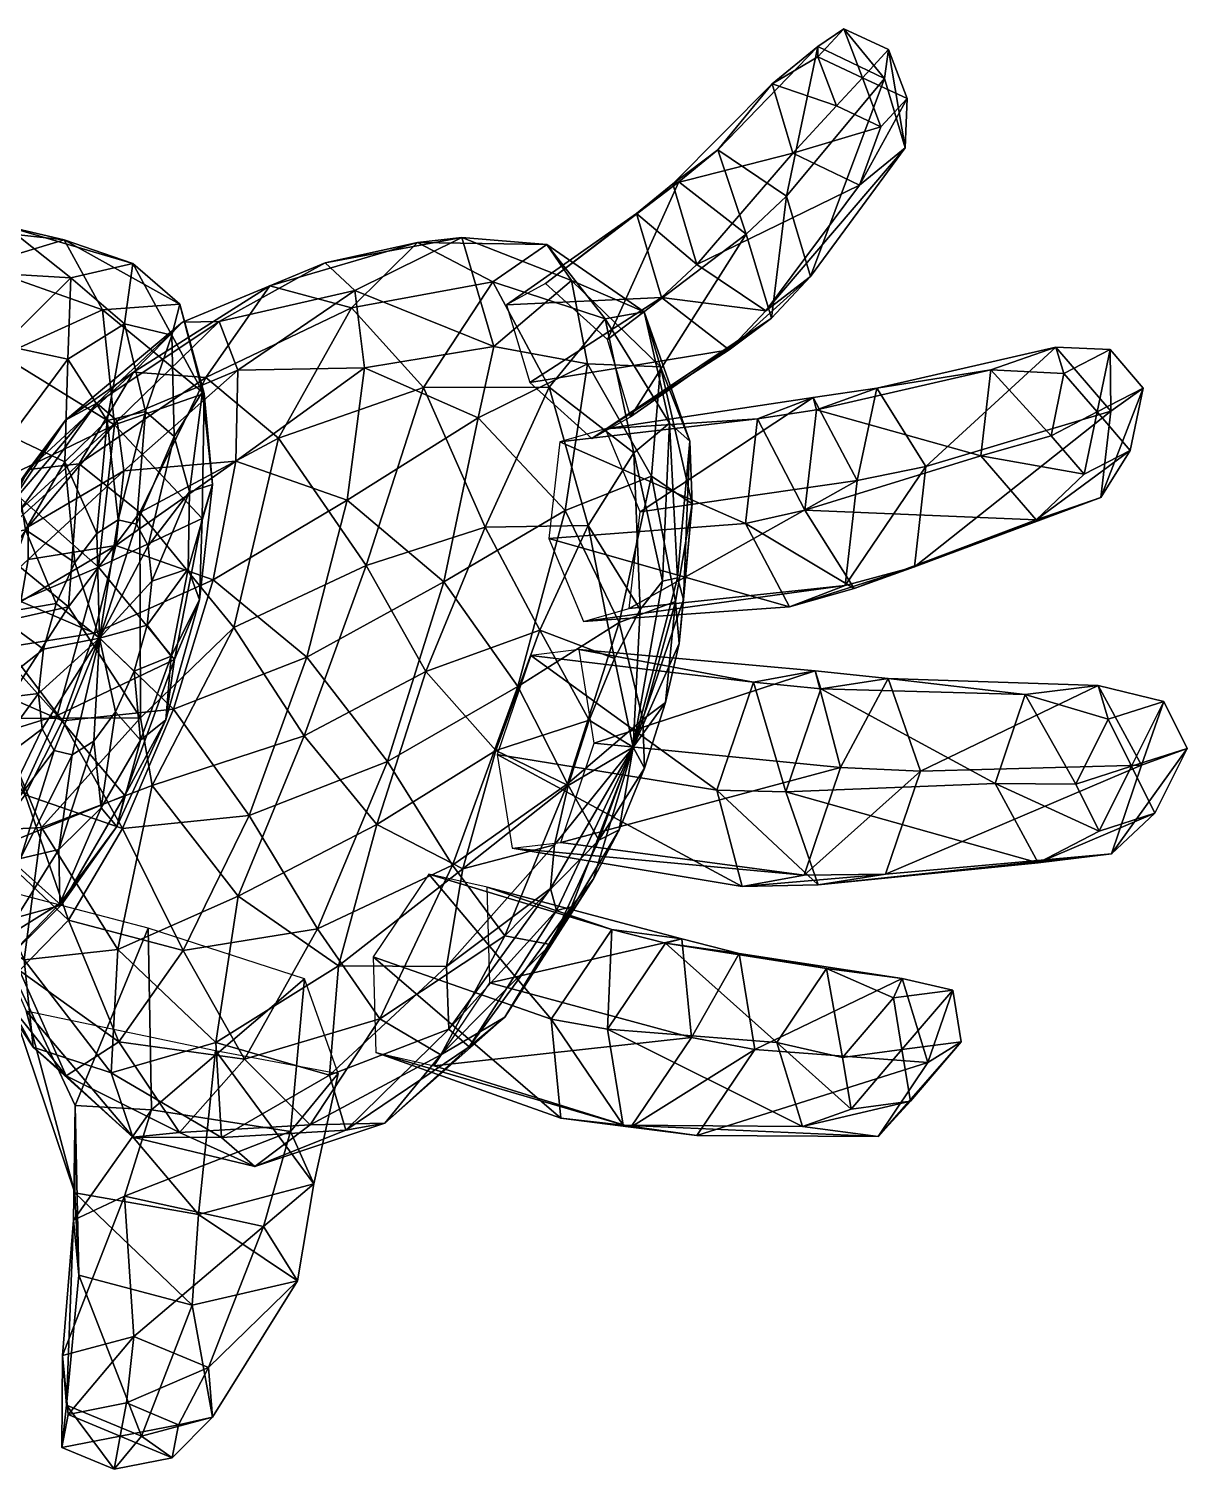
# Model space of a CAD drawing. Header units: inches. Extents: x -198 to 198, y -73 to 236.
# Drawn here: x 108.7 to 197.6, y -54.9 to 55.7 of the extents above; entities that cross this region are included whole.
import ezdxf

# ---------------------------------------------------------------- set-up
doc = ezdxf.new("R2010")
doc.units = ezdxf.units.IN
doc.header["$MEASUREMENT"] = 0
doc.layers.get('0').update_dxf_attribs({"color": 73, "true_color": 0x8fe057})

msp = doc.modelspace()

# ---------------------------------------------------------------- meshes
at = {"color": 7, "true_color": 0xffffff}
mesh = msp.add_polyface(dxfattribs=at)
corners = [(187.52, 31.28, 121.65), (177.55, 22.13, 138.66), (173.78, 28.15, 136.14), (182.53, 29.56, 117.68), (169.14, 26.47, 130.44), (191.69, 31.11, 115.97), (191.75, 26.37, 122.9), (194.24, 28.15, 115.99), (188.15, 29.27, 113.79), (187.16, 24.48, 111.63), (190.7, 26.32, 113.81), (163.75, 39.97, 150.54), (153.09, 31.87, 158.79), (158.57, 43.99, 148.61), (154.87, 25.93, 155.5), (165.69, 33.52, 146.97), (151.89, 24.28, 149.36), (162.43, 31.09, 141.48), (161.56, 46.44, 145.09), (166.85, 42.89, 146.59), (168.7, 36.71, 143.18), (165.26, 34.09, 138.27), (157.25, 35.1, 139.54), (159.97, 37.64, 136.76), (158.12, 43.82, 140.18), (169.26, 54.37, 132.73), (174.36, 51.92, 133.23), (175.95, 46.6, 130.29), (172.44, 43.74, 126.85), (167.34, 46.2, 126.35), (165.75, 51.52, 129.29), (171.26, 55.74, 127.52), (174.68, 54.14, 127.18), (176.1, 50.38, 125.15), (174.1, 48.22, 123.47), (170.69, 49.82, 123.81), (169.26, 53.58, 125.83), (172.68, 51.98, 125.49)]
mesh.append_faces([[corners[k] for k in face] for face in [(0, 1, 2, 0), (3, 2, 4, 3), (21, 22, 17, 21), (25, 19, 18, 25), (27, 21, 20, 27), (28, 23, 21, 28), (30, 18, 24, 30)]], dxfattribs={"vtx0": -1, "vtx1": -1, "vtx3": -1, "color": 7})
mesh.append_faces([[corners[k] for k in face] for face in [(10, 5, 8, 10), (37, 32, 31, 37), (37, 33, 32, 37), (37, 34, 33, 37), (37, 35, 34, 37), (37, 36, 35, 37), (37, 31, 36, 37)]], dxfattribs={"vtx0": -1, "vtx2": -1, "vtx3": -1, "color": 7})
mesh.append_faces([[corners[k] for k in face] for face in [(11, 14, 12, 11), (15, 16, 14, 15), (18, 11, 13, 18), (19, 15, 11, 19), (20, 17, 15, 20), (26, 20, 19, 26), (29, 24, 23, 29), (32, 27, 26, 32), (35, 30, 29, 35)]], dxfattribs={"vtx0": -1, "vtx3": -1, "color": 7})
mesh.append_faces([[corners[k] for k in face] for face in [(0, 2, 3, 0), (19, 11, 18, 19), (21, 17, 20, 21), (23, 22, 21, 23), (18, 13, 24, 18), (26, 19, 25, 26)]], dxfattribs={"vtx1": -1, "vtx2": -1, "vtx3": -1, "color": 7})
mesh.append_faces([[corners[k] for k in face] for face in [(5, 6, 0, 5), (8, 3, 9, 8), (8, 0, 3, 8), (11, 12, 13, 11), (15, 14, 11, 15), (17, 16, 15, 17), (20, 15, 19, 20), (27, 20, 26, 27), (28, 21, 27, 28), (29, 23, 28, 29), (30, 24, 29, 30), (25, 18, 30, 25), (31, 26, 25, 31), (33, 27, 32, 33), (36, 30, 35, 36)]], dxfattribs={"vtx1": -1, "vtx3": -1, "color": 7})
mesh.append_faces([[corners[k] for k in face] for face in [(7, 6, 5, 7), (5, 0, 8, 5), (32, 26, 31, 32), (33, 28, 27, 33), (34, 28, 33, 34), (34, 29, 28, 34), (35, 29, 34, 35), (36, 25, 30, 36), (31, 25, 36, 31)]], dxfattribs={"vtx3": -1, "color": 7})
mesh = msp.add_polyface(dxfattribs=at)
corners = [(124.72, 29.52, 170.51), (115.45, 25.62, 169.99), (123.28, 33.26, 167.13), (131.41, 37.77, 161.56), (120.47, 33.21, 162.71), (133.7, 35.64, 165.63), (134.44, 29.69, 169.48), (124.55, 22.54, 172.33), (127.17, 35.99, 156.17), (116.69, 29.37, 157.92), (122.24, 28.97, 150.51), (141.92, 39.71, 159.98), (144.37, 31.35, 165.66), (143.17, 25.87, 166.33), (133.11, 19.54, 170.43), (133.45, 34.3, 148.52), (127.84, 24.29, 142.69), (138.51, 39.33, 154.82), (150.33, 36.41, 156.8), (151.56, 30, 160.28), (138.97, 28.18, 141.01), (144.3, 36.31, 146.97), (148.45, 39.17, 152.76), (157.18, 29.77, 152.91), (156.49, 21.39, 154.35), (148.63, 28.21, 139.94), (143.71, 17.46, 138.08), (152.92, 33.46, 145.12), (155.92, 34.01, 149.67), (155.11, 23.17, 138.72), (157.85, 25.45, 142.36), (159.43, 24.08, 145.25), (158.57, 43.99, 148.61), (153.09, 31.87, 158.79), (148.33, 36.18, 155.93), (162.43, 31.09, 141.48), (147.13, 28.58, 146.49), (151.89, 24.28, 149.36), (157.25, 35.1, 139.54), (145.35, 34.53, 149.78), (155.32, 41.55, 143.11), (159.97, 37.64, 136.76), (158.12, 43.82, 140.18), (122, 27.87, 173.65), (122.12, 27.72, 179.43), (120.25, 34.59, 174.43), (119.63, 32.21, 168.63)]
mesh.append_faces([[corners[k] for k in face] for face in [(42, 32, 40, 42)]], dxfattribs={"vtx0": -1, "vtx1": -1, "vtx3": -1, "color": 7})
mesh.append_faces([[corners[k] for k in face] for face in [(32, 33, 34, 32), (35, 36, 37, 35), (38, 39, 36, 38), (40, 34, 39, 40), (41, 40, 38, 41)]], dxfattribs={"vtx0": -1, "vtx3": -1, "color": 7})
mesh.append_faces([[corners[k] for k in face] for face in [(38, 36, 35, 38), (32, 34, 40, 32)]], dxfattribs={"vtx1": -1, "vtx2": -1, "vtx3": -1, "color": 7})
mesh.append_faces([[corners[k] for k in face] for face in [(40, 39, 38, 40), (42, 40, 41, 42)]], dxfattribs={"vtx1": -1, "vtx3": -1, "color": 7})
mesh.append_faces([[corners[k] for k in face] for face in [(0, 1, 2, 0), (3, 2, 4, 3), (5, 2, 3, 5), (5, 0, 2, 5), (6, 0, 5, 6), (6, 7, 0, 6), (8, 9, 10, 8), (8, 4, 9, 8), (3, 4, 8, 3), (11, 5, 3, 11), (12, 5, 11, 12), (12, 6, 5, 12), (13, 6, 12, 13), (13, 14, 6, 13), (15, 10, 16, 15), (15, 8, 10, 15), (17, 8, 15, 17), (17, 3, 8, 17), (11, 3, 17, 11), (18, 12, 11, 18), (19, 12, 18, 19), (19, 13, 12, 19), (20, 15, 16, 20), (21, 15, 20, 21), (21, 17, 15, 21), (22, 17, 21, 22), (22, 11, 17, 22), (18, 11, 22, 18), (23, 19, 18, 23), (24, 19, 23, 24), (25, 20, 26, 25), (25, 21, 20, 25), (27, 21, 25, 27), (27, 22, 21, 27), (28, 22, 27, 28), (28, 18, 22, 28), (23, 18, 28, 23), (29, 27, 25, 29), (30, 27, 29, 30), (30, 28, 27, 30), (31, 23, 28, 31), (43, 44, 45, 43), (43, 45, 46, 43)]], dxfattribs={"vtx3": -1, "color": 7})
mesh = msp.add_polyface(dxfattribs=at)
corners = [(111.48, 25.68, 163.72), (106.98, 18.89, 166.96), (105.6, 17.59, 165.18), (113.87, 26.99, 167.1), (108.03, 18.86, 168.63), (115.45, 25.62, 169.99), (108.61, 17.49, 169.94), (115.96, 21.78, 171.95), (108.63, 21.89, 160.38), (120.47, 33.21, 162.71), (123.28, 33.26, 167.13), (124.72, 29.52, 170.51), (124.55, 22.54, 172.33), (115.35, 16.06, 172.69), (112.53, 22.32, 153.49), (105.76, 16.2, 157.57), (116.69, 29.37, 157.92), (122.24, 28.97, 150.51), (117.17, 18.6, 145.64), (111.38, 39.52, 176.59), (104.73, 37.54, 184.3), (101.13, 40.66, 177.71), (114.31, 34.16, 182.8), (106.6, 30.66, 189.29), (115.24, 25.33, 186.89), (106.46, 21.08, 191.92), (106.89, 40.59, 169.21), (120.25, 34.59, 174.43), (122.12, 27.72, 179.43), (121.98, 18.13, 182.06), (111.88, 36.61, 160.66), (101.53, 37.23, 161.77), (106.65, 31.44, 153.97), (116.65, 37.71, 167.85), (111.66, 30.36, 156.64), (107.27, 24.46, 151.49), (116, 33.08, 162.65), (119.63, 32.21, 168.63), (111.42, 22.48, 155.29), (108.4, 17.26, 152.09), (114.66, 25.67, 159.42), (117.61, 26.36, 163.86), (119.83, 24.43, 167.94), (122, 27.87, 173.65), (113.88, 16.99, 158.65), (115.53, 18.03, 160.95), (116.92, 17.7, 163.23), (117.83, 16.04, 165.15), (120.99, 20.18, 171.02)]
mesh.append_faces([[corners[k] for k in face] for face in [(38, 35, 39, 38), (40, 34, 38, 40), (41, 36, 40, 41), (42, 37, 41, 42), (45, 40, 44, 45), (46, 41, 45, 46)]], dxfattribs={"vtx0": -1, "vtx1": -1, "vtx3": -1, "color": 7})
mesh.append_faces([[corners[k] for k in face] for face in [(38, 34, 35, 38), (40, 36, 34, 40), (41, 37, 36, 41), (42, 43, 37, 42), (44, 40, 38, 44), (45, 41, 40, 45), (46, 42, 41, 46), (47, 48, 42, 47)]], dxfattribs={"vtx0": -1, "vtx2": -1, "vtx3": -1, "color": 7})
mesh.append_faces([[corners[k] for k in face] for face in [(0, 2, 8, 0)]], dxfattribs={"vtx1": -1, "vtx3": -1, "color": 7})
mesh.append_faces([[corners[k] for k in face] for face in [(0, 1, 2, 0), (3, 1, 0, 3), (3, 4, 1, 3), (5, 4, 3, 5), (5, 6, 4, 5), (7, 6, 5, 7), (9, 3, 0, 9), (10, 3, 9, 10), (10, 5, 3, 10), (11, 7, 5, 11), (12, 13, 7, 12), (14, 8, 15, 14), (16, 8, 14, 16), (16, 0, 8, 16), (9, 0, 16, 9), (17, 14, 18, 17), (17, 16, 14, 17), (19, 20, 21, 19), (22, 20, 19, 22), (22, 23, 20, 22), (24, 23, 22, 24), (24, 25, 23, 24), (19, 21, 26, 19), (27, 22, 19, 27), (28, 22, 27, 28), (28, 24, 22, 28), (29, 24, 28, 29), (30, 31, 32, 30), (30, 26, 31, 30), (33, 26, 30, 33), (33, 19, 26, 33), (27, 19, 33, 27), (34, 32, 35, 34), (34, 30, 32, 34), (36, 30, 34, 36), (36, 33, 30, 36), (37, 33, 36, 37), (37, 27, 33, 37)]], dxfattribs={"vtx3": -1, "color": 7})
mesh = msp.add_polyface(dxfattribs=at)
corners = [(159.59, 19.27, 146.95), (156.49, 21.39, 154.35), (157.18, 29.77, 152.91), (158.32, 11.76, 147.19), (159.43, 24.08, 145.25), (155.92, 34.01, 149.67), (157.85, 25.45, 142.36), (158.61, 8.53, 140.32), (158.47, 13.57, 138.6), (158.93, 11.9, 139.82), (169.04, 6.42, 133.72), (150.93, 8.07, 142.62), (164.3, 5.55, 126.82), (168.9, 27.43, 140.21), (155.61, 18.65, 152.78), (152.94, 25.03, 148.64), (172.26, 21.04, 143.27), (154.76, 11.23, 149.73), (171.35, 12.99, 139.96), (151.25, 10.21, 142.54), (167.07, 11.35, 133.59), (148.59, 16.6, 138.41), (163.7, 17.75, 130.52), (164.61, 25.79, 133.84), (149.43, 24.01, 141.46), (173.78, 28.15, 136.14), (177.55, 22.13, 138.66), (176.68, 14.43, 135.49), (172.03, 12.75, 129.8), (168.26, 18.77, 127.27), (169.14, 26.47, 130.44), (191.75, 26.37, 122.9), (187.52, 31.28, 121.65), (190.99, 19.75, 120.17), (186.01, 18.03, 116.2), (181.78, 22.94, 114.96), (182.53, 29.56, 117.68), (194.24, 28.15, 115.99), (193.25, 23.36, 113.82), (189.71, 21.53, 111.64), (187.16, 24.48, 111.63), (190.7, 26.32, 113.81), (191.69, 31.11, 115.97), (188.15, 29.27, 113.79)]
mesh.append_faces([[corners[k] for k in face] for face in [(28, 22, 20, 28), (30, 13, 23, 30), (33, 28, 27, 33), (34, 29, 28, 34)]], dxfattribs={"vtx0": -1, "vtx1": -1, "vtx3": -1, "color": 7})
mesh.append_faces([[corners[k] for k in face] for face in [(41, 37, 42, 41), (41, 38, 37, 41), (41, 39, 38, 41), (41, 40, 39, 41), (41, 43, 40, 41)]], dxfattribs={"vtx0": -1, "vtx2": -1, "vtx3": -1, "color": 7})
mesh.append_faces([[corners[k] for k in face] for face in [(7, 3, 0, 7), (13, 14, 15, 13), (16, 17, 14, 16), (18, 19, 17, 18), (20, 21, 19, 20), (25, 16, 13, 25), (26, 18, 16, 26), (27, 20, 18, 27), (29, 23, 22, 29), (31, 27, 26, 31), (35, 30, 29, 35), (37, 33, 31, 37), (40, 36, 35, 40)]], dxfattribs={"vtx0": -1, "vtx3": -1, "color": 7})
mesh.append_faces([[corners[k] for k in face] for face in [(10, 11, 12, 10), (22, 21, 20, 22), (13, 15, 23, 13), (26, 16, 25, 26), (28, 20, 27, 28), (29, 22, 28, 29), (25, 13, 30, 25), (31, 26, 32, 31)]], dxfattribs={"vtx1": -1, "vtx2": -1, "vtx3": -1, "color": 7})
mesh.append_faces([[corners[k] for k in face] for face in [(16, 14, 13, 16), (18, 17, 16, 18), (20, 19, 18, 20), (23, 24, 22, 23), (27, 18, 26, 27), (30, 23, 29, 30), (33, 27, 31, 33), (34, 28, 33, 34), (35, 29, 34, 35), (36, 30, 35, 36), (38, 33, 37, 38)]], dxfattribs={"vtx1": -1, "vtx3": -1, "color": 7})
mesh.append_faces([[corners[k] for k in face] for face in [(0, 1, 2, 0), (3, 1, 0, 3), (4, 5, 6, 4), (0, 2, 4, 0), (8, 4, 6, 8), (9, 4, 8, 9), (9, 0, 4, 9), (7, 0, 9, 7), (38, 34, 33, 38), (39, 34, 38, 39), (39, 35, 34, 39), (40, 35, 39, 40)]], dxfattribs={"vtx3": -1, "color": 7})
mesh = msp.add_polyface(dxfattribs=at)
corners = [(124.55, 22.54, 172.33), (115.96, 21.78, 171.95), (124.72, 29.52, 170.51), (122.81, 13.41, 172.31), (115.35, 16.06, 172.69), (133.11, 19.54, 170.43), (134.44, 29.69, 169.48), (130, 7.47, 169.13), (119.76, 3.5, 170.47), (140.54, 13.27, 165.96), (143.17, 25.87, 166.33), (124.39, 9.75, 141.59), (117.17, 18.6, 145.64), (117.24, 2.82, 148.09), (127.84, 24.29, 142.69), (122.24, 28.97, 150.51), (149.84, 18.74, 160.92), (151.56, 30, 160.28), (146.2, 5.23, 159.23), (136.21, -0.52, 163.25), (134.57, 14.51, 139.5), (129.8, 1.43, 135.9), (138.97, 28.18, 141.01), (156.49, 21.39, 154.35), (153.99, 10.15, 153.76), (139.14, 6.39, 134.23), (143.71, 17.46, 138.08), (158.32, 11.76, 147.19), (155.81, 2.69, 145.95), (147.89, 9.56, 131.43), (144.51, 0.31, 128.88), (151.61, 17.59, 134.88), (148.63, 28.21, 139.94), (155.11, 23.17, 138.72), (157.56, 3.99, 140.03), (158.61, 8.53, 140.32), (153.64, 7.39, 132.84), (151.7, 2.65, 131.2), (155.61, 11.14, 134.82), (157.31, 13.31, 136.84), (157.85, 25.45, 142.36), (158.47, 13.57, 138.6), (155.08, 0.57, 134.29), (158.93, 11.9, 139.82), (164.3, 5.55, 126.82), (150.93, 8.07, 142.62), (147.21, 7.62, 134.85), (163.7, 17.75, 130.52), (149.43, 24.01, 141.46), (148.59, 16.6, 138.41), (164.61, 25.79, 133.84), (152.94, 25.03, 148.64), (122.75, 20.74, 176.96), (122.12, 27.72, 179.43), (122, 27.87, 173.65), (121.98, 18.13, 182.06), (121.76, 11.88, 178.04), (119.84, 7.3, 181.93), (120.99, 20.18, 171.02), (120.9, 14.26, 172.65), (119.83, 24.43, 167.94)]
mesh.append_faces([[corners[k] for k in face] for face in [(29, 25, 30, 29), (36, 29, 37, 36), (59, 52, 58, 59), (58, 54, 60, 58)]], dxfattribs={"vtx0": -1, "vtx1": -1, "vtx3": -1, "color": 7})
mesh.append_faces([[corners[k] for k in face] for face in [(58, 52, 54, 58), (59, 56, 52, 59)]], dxfattribs={"vtx0": -1, "vtx2": -1, "vtx3": -1, "color": 7})
mesh.append_faces([[corners[k] for k in face] for face in [(27, 24, 23, 27), (31, 26, 29, 31), (38, 31, 36, 38), (44, 45, 46, 44), (47, 48, 49, 47), (50, 51, 48, 50)]], dxfattribs={"vtx0": -1, "vtx3": -1, "color": 7})
mesh.append_faces([[corners[k] for k in face] for face in [(28, 24, 27, 28), (34, 27, 35, 34)]], dxfattribs={"vtx1": -1, "vtx3": -1, "color": 7})
mesh.append_faces([[corners[k] for k in face] for face in [(29, 26, 25, 29), (31, 32, 26, 31), (36, 31, 29, 36), (38, 33, 31, 38)]], dxfattribs={"vtx2": -1, "vtx3": -1, "color": 7})
mesh.append_faces([[corners[k] for k in face] for face in [(0, 1, 2, 0), (3, 4, 0, 3), (5, 0, 6, 5), (5, 3, 0, 5), (7, 3, 5, 7), (7, 8, 3, 7), (9, 5, 10, 9), (9, 7, 5, 9), (11, 12, 13, 11), (14, 12, 11, 14), (14, 15, 12, 14), (16, 10, 17, 16), (16, 9, 10, 16), (18, 9, 16, 18), (18, 19, 9, 18), (20, 11, 21, 20), (20, 14, 11, 20), (22, 14, 20, 22), (23, 16, 17, 23), (24, 16, 23, 24), (24, 18, 16, 24), (25, 20, 21, 25), (26, 20, 25, 26), (26, 22, 20, 26), (33, 32, 31, 33), (39, 33, 38, 39), (39, 40, 33, 39), (41, 40, 39, 41), (42, 39, 38, 42), (42, 41, 39, 42), (42, 43, 41, 42), (52, 53, 54, 52), (52, 55, 53, 52), (56, 55, 52, 56), (56, 57, 55, 56)]], dxfattribs={"vtx3": -1, "color": 7})
mesh = msp.add_polyface(dxfattribs=at)
corners = [(106.98, 18.89, 166.96), (108.03, 18.86, 168.63), (103.58, 10.34, 167.03), (108.61, 17.49, 169.94), (108.6, 14.99, 170.68), (108.03, 11.75, 170.74), (106.97, 8.25, 170.12), (105.58, 5.04, 168.9), (115.96, 21.78, 171.95), (115.35, 16.06, 172.69), (113.69, 9.32, 172.08), (108.63, 21.89, 160.38), (104.1, 15.15, 163.55), (105.76, 16.2, 157.57), (105.6, 17.59, 165.18), (122.81, 13.41, 172.31), (119.76, 3.5, 170.47), (111.71, 11.34, 152.59), (103.31, 9.48, 155.72), (106.15, 2.77, 149.04), (112.53, 22.32, 153.49), (117.17, 18.6, 145.64), (117.24, 2.82, 148.09), (114.01, 14.39, 188.23), (106.46, 21.08, 191.92), (115.24, 25.33, 186.89), (104.32, 10.25, 191.8), (110.83, 2.99, 186.63), (121.98, 18.13, 182.06), (119.84, 7.3, 181.93), (119.58, 7.56, 172.57), (121.76, 11.88, 178.04), (120.9, 14.26, 172.65), (119.19, 2.66, 176.75), (108.4, 17.26, 152.09), (103.5, 16.27, 148.01), (106.05, 10.81, 150.32), (107.27, 24.46, 151.49), (118.11, 13.32, 166.41), (120.99, 20.18, 171.02), (117.74, 9.93, 166.83), (116.75, 6.41, 166.33), (109.78, 8.09, 154.86), (104.73, 4.12, 150.24), (110.76, 11.61, 155.36), (112.2, 14.74, 156.69), (111.42, 22.48, 155.29), (113.88, 16.99, 158.65), (117.83, 16.04, 165.15), (119.83, 24.43, 167.94), (116.92, 17.7, 163.23), (114.08, 8.95, 160.64), (115.31, 3.28, 165), (109.4, 4.7, 155.28), (115.53, 18.03, 160.95)]
mesh.append_faces([[corners[k] for k in face] for face in [(30, 31, 32, 30), (34, 35, 36, 34), (40, 32, 38, 40), (41, 30, 40, 41), (44, 36, 42, 44), (45, 34, 44, 45), (47, 46, 45, 47), (48, 49, 50, 48), (38, 39, 48, 38)]], dxfattribs={"vtx0": -1, "vtx1": -1, "vtx3": -1, "color": 7})
mesh.append_faces([[corners[k] for k in face] for face in [(10, 6, 5, 10), (30, 33, 31, 30), (34, 37, 35, 34), (38, 32, 39, 38), (40, 30, 32, 40), (42, 36, 43, 42), (44, 34, 36, 44), (45, 46, 34, 45), (51, 40, 38, 51), (51, 41, 40, 51), (51, 52, 41, 51), (51, 42, 53, 51), (51, 44, 42, 51), (51, 45, 44, 51), (51, 47, 45, 51), (51, 54, 47, 51), (51, 50, 54, 51), (51, 48, 50, 51), (51, 38, 48, 51)]], dxfattribs={"vtx0": -1, "vtx2": -1, "vtx3": -1, "color": 7})
mesh.append_faces([[corners[k] for k in face] for face in [(9, 4, 8, 9), (10, 5, 9, 10), (11, 14, 12, 11)]], dxfattribs={"vtx0": -1, "vtx3": -1, "color": 7})
mesh.append_faces([[corners[k] for k in face] for face in [(5, 6, 2, 5), (6, 7, 2, 6)]], dxfattribs={"vtx1": -1, "vtx2": -1, "vtx3": -1, "color": 7})
mesh.append_faces([[corners[k] for k in face] for face in [(4, 5, 2, 4), (11, 12, 13, 11)]], dxfattribs={"vtx1": -1, "vtx3": -1, "color": 7})
mesh.append_faces([[corners[k] for k in face] for face in [(9, 5, 4, 9)]], dxfattribs={"vtx2": -1, "vtx3": -1, "color": 7})
mesh.append_faces([[corners[k] for k in face] for face in [(0, 1, 2, 0), (1, 3, 2, 1), (3, 4, 2, 3), (8, 4, 3, 8), (15, 10, 9, 15), (16, 10, 15, 16), (17, 18, 19, 17), (17, 13, 18, 17), (20, 13, 17, 20), (21, 17, 22, 21), (21, 20, 17, 21), (23, 24, 25, 23), (23, 26, 24, 23), (27, 26, 23, 27), (28, 23, 25, 28), (29, 23, 28, 29), (29, 27, 23, 29)]], dxfattribs={"vtx3": -1, "color": 7})
mesh = msp.add_polyface(dxfattribs=at)
corners = [(125.57, -4.67, 165.79), (119.76, 3.5, 170.47), (130, 7.47, 169.13), (115.86, -5.68, 167.07), (136.21, -0.52, 163.25), (140.54, 13.27, 165.96), (130.82, -13.39, 158.63), (120.51, -15.05, 160.92), (124.39, 9.75, 141.59), (117.24, 2.82, 148.09), (118.12, -2.37, 135.36), (141.2, -8.48, 155.46), (146.2, 5.23, 159.23), (135.61, -20.3, 150.19), (124.74, -10.86, 130.28), (115.49, -14.96, 134.98), (123.01, -22.12, 130.92), (129.8, 1.43, 135.9), (150.03, -2.25, 151.23), (153.99, 10.15, 153.76), (145.22, -13.91, 147.14), (132.44, -16.23, 127.73), (135.39, -5.37, 131.81), (139.14, 6.39, 134.23), (152.44, -6.57, 143.4), (155.81, 2.69, 145.95), (148.72, -14.59, 139.95), (140.3, -23.06, 142.13), (142, -8.76, 127.64), (140.73, -16.28, 127.88), (144.51, 0.31, 128.88), (154, -5.78, 137.34), (152.03, -9.53, 135.36), (145.22, -20.17, 136.11), (150.33, -11.7, 133.34), (142.47, -22.45, 132.47), (149.17, -11.96, 131.58), (148.71, -10.29, 130.36), (140.9, -21.08, 129.58), (149.03, -6.92, 129.86), (150.08, -2.38, 130.15), (151.7, 2.65, 131.2), (147.89, 9.56, 131.43), (155.08, 0.57, 134.29), (158.8, -14.14, 128.67), (144.07, -17.54, 143.11), (143.86, -10.19, 139.35), (148.77, -20.32, 119.36), (139.37, -9.18, 132.48), (135.09, -15.53, 129.38), (153.42, -13.44, 122.72)]
mesh.append_faces([[corners[k] for k in face] for face in [(24, 18, 25, 24), (41, 30, 40, 41)]], dxfattribs={"vtx0": -1, "vtx1": -1, "vtx3": -1, "color": 7})
mesh.append_faces([[corners[k] for k in face] for face in [(41, 42, 30, 41), (43, 41, 40, 43)]], dxfattribs={"vtx0": -1, "vtx2": -1, "vtx3": -1, "color": 7})
mesh.append_faces([[corners[k] for k in face] for face in [(26, 20, 24, 26), (28, 22, 21, 28), (30, 23, 22, 30), (32, 26, 31, 32), (39, 28, 29, 39), (40, 30, 28, 40), (43, 40, 39, 43), (44, 45, 46, 44), (47, 48, 49, 47), (50, 46, 48, 50)]], dxfattribs={"vtx0": -1, "vtx3": -1, "color": 7})
mesh.append_faces([[corners[k] for k in face] for face in [(30, 22, 28, 30), (40, 28, 39, 40), (50, 48, 47, 50)]], dxfattribs={"vtx1": -1, "vtx3": -1, "color": 7})
mesh.append_faces([[corners[k] for k in face] for face in [(24, 20, 18, 24), (26, 27, 20, 26), (31, 26, 24, 31), (32, 33, 26, 32)]], dxfattribs={"vtx2": -1, "vtx3": -1, "color": 7})
mesh.append_faces([[corners[k] for k in face] for face in [(0, 1, 2, 0), (0, 3, 1, 0), (4, 2, 5, 4), (4, 0, 2, 4), (6, 0, 4, 6), (6, 7, 0, 6), (8, 9, 10, 8), (11, 4, 12, 11), (11, 6, 4, 11), (13, 6, 11, 13), (14, 15, 16, 14), (14, 10, 15, 14), (17, 10, 14, 17), (17, 8, 10, 17), (18, 12, 19, 18), (18, 11, 12, 18), (20, 11, 18, 20), (20, 13, 11, 20), (21, 14, 16, 21), (22, 14, 21, 22), (22, 17, 14, 22), (23, 17, 22, 23), (28, 21, 29, 28), (34, 33, 32, 34), (34, 35, 33, 34), (36, 35, 34, 36), (37, 38, 36, 37), (37, 29, 38, 37), (39, 29, 37, 39), (43, 36, 34, 43), (43, 37, 36, 43), (43, 39, 37, 43)]], dxfattribs={"vtx3": -1, "color": 7})
mesh = msp.add_polyface(dxfattribs=at)
corners = [(105.58, 5.04, 168.9), (104.09, 2.6, 167.28), (103.58, 10.34, 167.03), (102.71, 1.3, 165.49), (111.24, 2.6, 170.24), (106.97, 8.25, 170.12), (113.69, 9.32, 172.08), (108.37, -3.09, 167.43), (105.52, -6.87, 164.08), (103.13, -8.18, 160.7), (119.76, 3.5, 170.47), (115.86, -5.68, 167.07), (106.15, 2.77, 149.04), (101.65, 2.74, 155.12), (103.84, -5.9, 148.23), (103.31, 9.48, 155.72), (109.64, -5.61, 141.01), (117.24, 2.82, 148.09), (111.71, 11.34, 152.59), (118.12, -2.37, 135.36), (115.49, -14.96, 134.98), (110.83, 2.99, 186.63), (100.52, -0.19, 188.93), (104.32, 10.25, 191.8), (106.17, -7.13, 182.32), (116.04, -3.13, 179.07), (119.84, 7.3, 181.93), (119.19, 2.66, 176.75), (121.76, 11.88, 178.04), (115.42, -5.52, 173.26), (111.15, -11.57, 173.9), (117.23, 1.11, 170.8), (119.58, 7.56, 172.57), (114.21, -4.1, 167.6), (111.03, -11.43, 168.12), (110.97, -7.3, 163.47), (104.64, -1.8, 151.87), (100.69, -8.94, 151.11), (105.8, -6.05, 154.96), (104.73, 4.12, 150.24), (99.94, -1.8, 147.8), (116.75, 6.41, 166.33), (115.31, 3.28, 165), (113.64, 1.03, 163.04), (111.98, -0.01, 160.74), (108.02, -7.98, 159.03), (110.59, 0.32, 158.46), (109.69, 1.98, 156.54), (109.4, 4.7, 155.28), (109.78, 8.09, 154.86), (114.08, 8.95, 160.64)]
mesh.append_faces([[corners[k] for k in face] for face in [(4, 5, 6, 4), (31, 27, 32, 31), (33, 29, 31, 33), (35, 34, 33, 35), (36, 37, 38, 36), (39, 40, 36, 39), (42, 31, 41, 42), (43, 33, 42, 43), (44, 35, 43, 44), (46, 45, 44, 46), (47, 38, 46, 47), (48, 36, 47, 48), (49, 39, 48, 49)]], dxfattribs={"vtx0": -1, "vtx1": -1, "vtx3": -1, "color": 7})
mesh.append_faces([[corners[k] for k in face] for face in [(4, 0, 5, 4), (31, 29, 27, 31), (33, 34, 29, 33), (41, 31, 32, 41), (42, 33, 31, 42), (43, 35, 33, 43), (44, 45, 35, 44), (46, 38, 45, 46), (47, 36, 38, 47), (48, 39, 36, 48), (50, 43, 42, 50), (50, 44, 43, 50), (50, 46, 44, 50), (50, 47, 46, 50), (50, 48, 47, 50)]], dxfattribs={"vtx0": -1, "vtx2": -1, "vtx3": -1, "color": 7})
mesh.append_faces([[corners[k] for k in face] for face in [(7, 1, 0, 7)]], dxfattribs={"vtx0": -1, "vtx3": -1, "color": 7})
mesh.append_faces([[corners[k] for k in face] for face in [(7, 0, 4, 7), (8, 1, 7, 8)]], dxfattribs={"vtx1": -1, "vtx3": -1, "color": 7})
mesh.append_faces([[corners[k] for k in face] for face in [(0, 1, 2, 0)]], dxfattribs={"vtx2": -1, "vtx3": -1, "color": 7})
mesh.append_faces([[corners[k] for k in face] for face in [(1, 3, 2, 1), (8, 3, 1, 8), (9, 3, 8, 9), (10, 4, 6, 10), (11, 4, 10, 11), (11, 7, 4, 11), (12, 13, 14, 12), (12, 15, 13, 12), (16, 12, 14, 16), (17, 12, 16, 17), (17, 18, 12, 17), (19, 16, 20, 19), (19, 17, 16, 19), (21, 22, 23, 21), (24, 22, 21, 24), (25, 21, 26, 25), (25, 24, 21, 25), (27, 26, 28, 27), (27, 25, 26, 27), (29, 25, 27, 29), (29, 30, 25, 29)]], dxfattribs={"vtx3": -1, "color": 7})
mesh = msp.add_polyface(dxfattribs=at)
corners = [(155.81, 2.69, 145.95), (150.03, -2.25, 151.23), (153.99, 10.15, 153.76), (157.56, 3.99, 140.03), (158.32, 11.76, 147.19), (155.94, -1.04, 138.98), (152.44, -6.57, 143.4), (154, -5.78, 137.34), (155.08, 0.57, 134.29), (158.61, 8.53, 140.32), (152.03, -9.53, 135.36), (150.33, -11.7, 133.34), (153.64, 7.39, 132.84), (151.7, 2.65, 131.2), (155.61, 11.14, 134.82), (158.93, 11.9, 139.82), (159.54, -21.73, 131.25), (144.07, -17.54, 143.11), (158.8, -14.14, 128.67), (143.86, -10.19, 139.35), (153.42, -13.44, 122.72), (163.21, -15.27, 123.88), (164.42, -22.64, 125.86), (154.9, -28.62, 127.88), (159.97, -29.24, 122.64), (149.51, -27.92, 121.94), (154.31, -28.46, 117.44), (157.55, -14.49, 118.67), (153.1, -21.08, 115.45), (175.73, -17.2, 107.35), (177.71, -23.65, 107.98), (173.88, -29.32, 105.21), (168.07, -28.55, 101.8), (166.1, -22.1, 101.17), (169.92, -16.42, 103.94), (171.8, -27.22, 96.29), (171.15, -23.25, 96.86), (169.04, 6.42, 133.72), (152.08, 0.89, 147.28), (150.93, 8.07, 142.62), (170.99, -0.98, 137.23), (149.51, -6.74, 144.15), (168.19, -9.25, 133.85), (145.78, -7.18, 136.38), (163.45, -10.12, 126.95), (144.63, 0, 131.72), (161.5, -2.73, 123.43), (147.21, 7.62, 134.85), (164.3, 5.55, 126.82), (174.46, -9.19, 129.08), (169.29, -9.99, 122.9), (166.8, -2.87, 119.97), (169.48, 5.04, 123.21)]
mesh.append_faces([[corners[k] for k in face] for face in [(5, 0, 3, 5), (7, 6, 5, 7), (27, 18, 20, 27), (29, 22, 21, 29), (31, 26, 24, 31), (32, 28, 26, 32), (34, 21, 27, 34), (50, 46, 44, 50), (52, 37, 48, 52)]], dxfattribs={"vtx0": -1, "vtx1": -1, "vtx3": -1, "color": 7})
mesh.append_faces([[corners[k] for k in face] for face in [(5, 6, 0, 5), (8, 5, 3, 8), (8, 7, 5, 8), (8, 12, 13, 8)]], dxfattribs={"vtx0": -1, "vtx2": -1, "vtx3": -1, "color": 7})
mesh.append_faces([[corners[k] for k in face] for face in [(0, 1, 2, 0), (3, 0, 4, 3), (8, 3, 9, 8), (21, 16, 18, 21), (22, 23, 16, 22), (24, 25, 23, 24), (30, 24, 22, 30), (33, 27, 28, 33), (36, 34, 33, 36), (37, 38, 39, 37), (40, 41, 38, 40), (42, 43, 41, 42), (44, 45, 43, 44), (46, 47, 45, 46), (49, 44, 42, 49), (51, 48, 46, 51)]], dxfattribs={"vtx0": -1, "vtx3": -1, "color": 7})
mesh.append_faces([[corners[k] for k in face] for face in [(18, 19, 20, 18), (22, 16, 21, 22), (26, 25, 24, 26), (21, 18, 27, 21), (46, 45, 44, 46), (50, 44, 49, 50), (51, 46, 50, 51)]], dxfattribs={"vtx1": -1, "vtx2": -1, "vtx3": -1, "color": 7})
mesh.append_faces([[corners[k] for k in face] for face in [(16, 17, 18, 16), (24, 23, 22, 24), (27, 20, 28, 27), (32, 26, 31, 32), (33, 28, 32, 33), (34, 27, 33, 34), (40, 38, 37, 40), (42, 41, 40, 42), (44, 43, 42, 44), (48, 47, 46, 48), (52, 48, 51, 52)]], dxfattribs={"vtx1": -1, "vtx3": -1, "color": 7})
mesh.append_faces([[corners[k] for k in face] for face in [(8, 10, 7, 8), (8, 14, 12, 8)]], dxfattribs={"vtx2": -1, "vtx3": -1, "color": 7})
mesh.append_faces([[corners[k] for k in face] for face in [(8, 11, 10, 8), (8, 9, 15, 8), (35, 33, 32, 35), (36, 33, 35, 36)]], dxfattribs={"vtx3": -1, "color": 7})
mesh = msp.add_polyface(dxfattribs=at)
corners = [(177.71, -23.65, 107.98), (164.42, -22.64, 125.86), (175.73, -17.2, 107.35), (173.88, -29.32, 105.21), (159.97, -29.24, 122.64), (163.21, -15.27, 123.88), (169.92, -16.42, 103.94), (179.62, -18.08, 101.43), (180.27, -22.05, 100.85), (176.36, -26.62, 98.28), (168.07, -28.55, 101.8), (171.8, -27.22, 96.29), (175.06, -18.68, 99.44), (171.15, -23.25, 96.86), (175.71, -22.65, 98.86), (174.65, 5.85, 129.39), (170.99, -0.98, 137.23), (169.04, 6.42, 133.72), (177.14, -1.27, 132.32), (168.19, -9.25, 133.85), (174.46, -9.19, 129.08), (169.48, 5.04, 123.21), (190.79, 5.31, 113.91), (194.1, -0.81, 115.44), (191.8, -7.62, 112.65), (169.29, -9.99, 122.9), (186.18, -8.32, 108.33), (166.8, -2.87, 119.97), (182.87, -2.21, 106.8), (185.18, 4.61, 109.59), (195.82, 4.09, 108.06), (197.62, 0.48, 108.1), (195.14, -4.5, 105.66), (190.86, -5.88, 103.18), (189.07, -2.27, 103.14), (191.55, 2.71, 105.58), (193.34, -0.9, 105.62)]
mesh.append_faces([[corners[k] for k in face] for face in [(22, 18, 15, 22), (24, 25, 20, 24), (26, 27, 25, 26), (29, 15, 21, 29)]], dxfattribs={"vtx0": -1, "vtx1": -1, "vtx3": -1, "color": 7})
mesh.append_faces([[corners[k] for k in face] for face in [(14, 8, 7, 14), (14, 9, 8, 14), (14, 11, 9, 14), (14, 13, 11, 14), (14, 12, 13, 14), (14, 7, 12, 14), (36, 31, 30, 36), (36, 32, 31, 36), (36, 33, 32, 36), (36, 34, 33, 36), (36, 35, 34, 36), (36, 30, 35, 36)]], dxfattribs={"vtx0": -1, "vtx2": -1, "vtx3": -1, "color": 7})
mesh.append_faces([[corners[k] for k in face] for face in [(8, 3, 0, 8), (15, 16, 17, 15), (18, 19, 16, 18), (23, 20, 18, 23), (28, 21, 27, 28), (31, 24, 23, 31), (34, 29, 28, 34)]], dxfattribs={"vtx0": -1, "vtx3": -1, "color": 7})
mesh.append_faces([[corners[k] for k in face] for face in [(0, 1, 2, 0), (2, 5, 6, 2), (18, 16, 15, 18), (15, 17, 21, 15), (23, 18, 22, 23), (22, 15, 29, 22)]], dxfattribs={"vtx1": -1, "vtx2": -1, "vtx3": -1, "color": 7})
mesh.append_faces([[corners[k] for k in face] for face in [(3, 4, 0, 3), (7, 0, 2, 7), (9, 3, 8, 9), (12, 6, 13, 12), (12, 2, 6, 12), (20, 19, 18, 20), (24, 20, 23, 24), (26, 25, 24, 26), (28, 27, 26, 28), (29, 21, 28, 29), (30, 23, 22, 30), (32, 24, 31, 32), (35, 29, 34, 35), (35, 22, 29, 35)]], dxfattribs={"vtx1": -1, "vtx3": -1, "color": 7})
mesh.append_faces([[corners[k] for k in face] for face in [(8, 0, 7, 8), (9, 10, 3, 9), (11, 10, 9, 11), (7, 2, 12, 7), (31, 23, 30, 31), (32, 26, 24, 32), (33, 26, 32, 33), (33, 28, 26, 33), (34, 28, 33, 34), (30, 22, 35, 30)]], dxfattribs={"vtx3": -1, "color": 7})
mesh = msp.add_polyface(dxfattribs=at)
corners = [(111.7, -12.72, 162.64), (108.37, -3.09, 167.43), (115.86, -5.68, 167.07), (105.52, -6.87, 164.08), (107.93, -16.57, 157.85), (103.13, -8.18, 160.7), (105.11, -16.61, 153.43), (101.55, -6.81, 157.81), (103.67, -12.87, 150.05), (101.03, -2.98, 155.85), (120.51, -15.05, 160.92), (125.57, -4.67, 165.79), (108.31, -15.77, 141.95), (108.98, -22.46, 144.99), (103.84, -5.9, 148.23), (109.64, -5.61, 141.01), (115.49, -14.96, 134.98), (114.97, -24.45, 137), (86.27, -10.27, 175.09), (87.62, -2.87, 178.31), (90.61, -7.55, 181.1), (82.64, -9.4, 169.11), (84.67, -3.55, 173.87), (90.4, -13.8, 177.07), (95.63, -8.63, 183.76), (85.62, -14.91, 169.89), (82.02, -11.79, 163.3), (80.27, -5.07, 164.09), (100.75, -14.42, 175.96), (106.17, -7.13, 182.32), (95.38, -17.79, 168.53), (90.89, -16.71, 161.14), (87.97, -11.35, 154.93), (80.15, -4.91, 158.31), (111.15, -11.57, 173.9), (116.04, -3.13, 179.07), (105.92, -16.74, 167.21), (101.14, -17.85, 160.02), (97.54, -14.73, 153.43), (95.68, -7.85, 148.44), (111.03, -11.43, 168.12), (115.42, -5.52, 173.26), (106.69, -14.15, 162.1), (103.06, -13.28, 156.13), (100.69, -8.94, 151.11), (110.97, -7.3, 163.47), (108.02, -7.98, 159.03), (105.8, -6.05, 154.96)]
mesh.append_faces([[corners[k] for k in face] for face in [(18, 19, 20, 18), (21, 22, 18, 21), (46, 42, 45, 46), (47, 43, 46, 47)]], dxfattribs={"vtx0": -1, "vtx1": -1, "vtx3": -1, "color": 7})
mesh.append_faces([[corners[k] for k in face] for face in [(45, 42, 40, 45), (46, 43, 42, 46), (47, 44, 43, 47)]], dxfattribs={"vtx0": -1, "vtx2": -1, "vtx3": -1, "color": 7})
mesh.append_faces([[corners[k] for k in face] for face in [(0, 1, 2, 0), (0, 3, 1, 0), (4, 3, 0, 4), (4, 5, 3, 4), (6, 5, 4, 6), (6, 7, 5, 6), (8, 7, 6, 8), (8, 9, 7, 8), (10, 2, 11, 10), (10, 0, 2, 10), (12, 8, 13, 12), (12, 14, 8, 12), (15, 14, 12, 15), (16, 12, 17, 16), (16, 15, 12, 16), (23, 20, 24, 23), (23, 18, 20, 23), (25, 18, 23, 25), (25, 21, 18, 25), (26, 21, 25, 26), (26, 27, 21, 26), (28, 24, 29, 28), (28, 23, 24, 28), (30, 23, 28, 30), (30, 25, 23, 30), (31, 25, 30, 31), (31, 26, 25, 31), (32, 26, 31, 32), (32, 33, 26, 32), (34, 29, 35, 34), (34, 28, 29, 34), (36, 28, 34, 36), (36, 30, 28, 36), (37, 30, 36, 37), (37, 31, 30, 37), (38, 31, 37, 38), (38, 32, 31, 38), (39, 32, 38, 39), (40, 34, 41, 40), (40, 36, 34, 40), (42, 36, 40, 42), (42, 37, 36, 42), (43, 37, 42, 43), (43, 38, 37, 43), (44, 38, 43, 44), (44, 39, 38, 44)]], dxfattribs={"vtx3": -1, "color": 7})
mesh = msp.add_polyface(dxfattribs=at)
corners = [(115.58, -22.07, 155.26), (111.7, -12.72, 162.64), (120.51, -15.05, 160.92), (107.93, -16.57, 157.85), (111.53, -24.67, 149.67), (105.11, -16.61, 153.43), (108.98, -22.46, 144.99), (103.67, -12.87, 150.05), (120.23, -29.02, 146.63), (125.21, -23.4, 152.8), (116.64, -29.39, 141.09), (114.97, -24.45, 137), (108.31, -15.77, 141.95), (123.46, -29.41, 133.79), (123.01, -22.12, 130.92), (115.49, -14.96, 134.98), (121.69, -35.32, 144.01), (108.45, -19.69, 152.74), (122.99, -22.72, 153.5), (112.19, -33.66, 138.77), (104.1, -9.75, 148.89), (112.22, -26.95, 129.11), (117.83, -13.34, 132.99), (118.08, -27.29, 124.75), (121.19, -42.28, 138.02), (112.5, -39.97, 132.48), (112.08, -35.76, 123.57), (116.01, -33.92, 120.14), (128.75, -28.95, 129.99), (117.3, -52.33, 125.96), (122.76, -50.88, 122.81), (111.54, -49.96, 124.46), (111.25, -46.15, 119.82), (116.71, -44.7, 116.67), (126.69, -36.24, 125.67), (119.67, -54, 117.57), (120.14, -51.46, 115.19), (115.2, -54.88, 119.73), (111.2, -53.21, 119.52), (111.68, -50.67, 117.14), (116.15, -49.79, 114.98), (122.46, -47.07, 118.17), (115.67, -52.34, 117.35)]
mesh.append_faces([[corners[k] for k in face] for face in [(27, 28, 23, 27), (29, 25, 24, 29)]], dxfattribs={"vtx0": -1, "vtx1": -1, "vtx3": -1, "color": 7})
mesh.append_faces([[corners[k] for k in face] for face in [(42, 35, 36, 42), (42, 37, 35, 42), (42, 38, 37, 42), (42, 39, 38, 42), (42, 40, 39, 42), (42, 36, 40, 42)]], dxfattribs={"vtx0": -1, "vtx2": -1, "vtx3": -1, "color": 7})
mesh.append_faces([[corners[k] for k in face] for face in [(19, 20, 17, 19), (21, 22, 20, 21), (24, 19, 16, 24)]], dxfattribs={"vtx0": -1, "vtx3": -1, "color": 7})
mesh.append_faces([[corners[k] for k in face] for face in [(21, 20, 19, 21), (25, 19, 24, 25)]], dxfattribs={"vtx1": -1, "vtx2": -1, "vtx3": -1, "color": 7})
mesh.append_faces([[corners[k] for k in face] for face in [(23, 22, 21, 23), (25, 21, 19, 25), (31, 25, 29, 31), (33, 34, 27, 33)]], dxfattribs={"vtx1": -1, "vtx3": -1, "color": 7})
mesh.append_faces([[corners[k] for k in face] for face in [(0, 1, 2, 0), (0, 3, 1, 0), (4, 3, 0, 4), (4, 5, 3, 4), (6, 5, 4, 6), (6, 7, 5, 6), (8, 0, 9, 8), (8, 4, 0, 8), (10, 4, 8, 10), (10, 6, 4, 10), (11, 6, 10, 11), (11, 12, 6, 11), (13, 11, 10, 13), (14, 15, 11, 14), (16, 17, 18, 16), (19, 17, 16, 19), (26, 21, 25, 26), (26, 23, 21, 26), (27, 23, 26, 27), (29, 24, 30, 29), (31, 26, 25, 31), (32, 26, 31, 32), (32, 27, 26, 32), (33, 27, 32, 33), (35, 30, 36, 35), (35, 29, 30, 35), (37, 29, 35, 37), (37, 31, 29, 37), (38, 31, 37, 38), (38, 32, 31, 38), (39, 32, 38, 39), (39, 33, 32, 39), (40, 33, 39, 40), (40, 41, 33, 40), (36, 41, 40, 36)]], dxfattribs={"vtx3": -1, "color": 7})
mesh = msp.add_polyface(dxfattribs=at)
corners = [(125.21, -23.4, 152.8), (120.51, -15.05, 160.92), (130.82, -13.39, 158.63), (115.58, -22.07, 155.26), (135.61, -20.3, 150.19), (130.27, -28.43, 144.23), (120.23, -29.02, 146.63), (126.01, -31.63, 138.47), (116.64, -29.39, 141.09), (123.46, -29.41, 133.79), (123.01, -22.12, 130.92), (114.97, -24.45, 137), (140.3, -23.06, 142.13), (145.22, -13.91, 147.14), (136.01, -28.3, 136.96), (133.01, -28.85, 132.4), (131.76, -24.61, 129.16), (132.44, -16.23, 127.73), (145.22, -20.17, 136.11), (148.72, -14.59, 139.95), (142.47, -22.45, 132.47), (140.9, -21.08, 129.58), (140.73, -16.28, 127.88), (149.17, -11.96, 131.58), (159.54, -21.73, 131.25), (139.79, -23.9, 140), (144.07, -17.54, 143.11), (154.9, -28.62, 127.88), (135.3, -22.89, 133.14), (149.51, -27.92, 121.94), (135.09, -15.53, 129.38), (148.77, -20.32, 119.36), (154.31, -28.46, 117.44), (153.1, -21.08, 115.45), (153.42, -13.44, 122.72), (128.75, -28.95, 129.99), (132.42, -24.48, 146.72), (129.84, -17.22, 136.77), (130.55, -32.97, 139.62), (122.99, -22.72, 153.5), (121.69, -35.32, 144.01), (118.08, -27.29, 124.75), (117.83, -13.34, 132.99), (126.69, -36.24, 125.67), (129.28, -40.42, 134.61), (121.19, -42.28, 138.02), (116.01, -33.92, 120.14), (122.46, -47.07, 118.17), (122.76, -50.88, 122.81), (116.71, -44.7, 116.67), (120.14, -51.46, 115.19)]
mesh.append_faces([[corners[k] for k in face] for face in [(32, 31, 29, 32)]], dxfattribs={"vtx0": -1, "vtx1": -1, "vtx3": -1, "color": 7})
mesh.append_faces([[corners[k] for k in face] for face in [(24, 25, 26, 24), (27, 28, 25, 27), (29, 30, 28, 29), (33, 34, 31, 33), (38, 39, 36, 38), (41, 37, 42, 41)]], dxfattribs={"vtx0": -1, "vtx3": -1, "color": 7})
mesh.append_faces([[corners[k] for k in face] for face in [(31, 30, 29, 31), (33, 31, 32, 33), (35, 37, 41, 35), (43, 35, 46, 43)]], dxfattribs={"vtx1": -1, "vtx2": -1, "vtx3": -1, "color": 7})
mesh.append_faces([[corners[k] for k in face] for face in [(27, 25, 24, 27), (29, 28, 27, 29), (40, 39, 38, 40), (50, 48, 47, 50)]], dxfattribs={"vtx1": -1, "vtx3": -1, "color": 7})
mesh.append_faces([[corners[k] for k in face] for face in [(48, 44, 47, 48)]], dxfattribs={"vtx2": -1, "vtx3": -1, "color": 7})
mesh.append_faces([[corners[k] for k in face] for face in [(0, 1, 2, 0), (0, 3, 1, 0), (4, 0, 2, 4), (5, 0, 4, 5), (5, 6, 0, 5), (7, 6, 5, 7), (7, 8, 6, 7), (9, 8, 7, 9), (10, 11, 9, 10), (12, 4, 13, 12), (12, 5, 4, 12), (14, 5, 12, 14), (14, 7, 5, 14), (15, 7, 14, 15), (15, 9, 7, 15), (16, 9, 15, 16), (16, 10, 9, 16), (17, 10, 16, 17), (18, 12, 19, 18), (18, 14, 12, 18), (20, 14, 18, 20), (20, 15, 14, 20), (21, 15, 20, 21), (21, 16, 15, 21), (22, 16, 21, 22), (22, 17, 16, 22), (23, 21, 20, 23), (35, 36, 37, 35), (38, 36, 35, 38), (43, 38, 35, 43), (44, 38, 43, 44), (44, 40, 38, 44), (45, 40, 44, 45), (47, 44, 43, 47), (48, 45, 44, 48), (47, 43, 49, 47)]], dxfattribs={"vtx3": -1, "color": 7})

doc.saveas('drawing.dxf')
